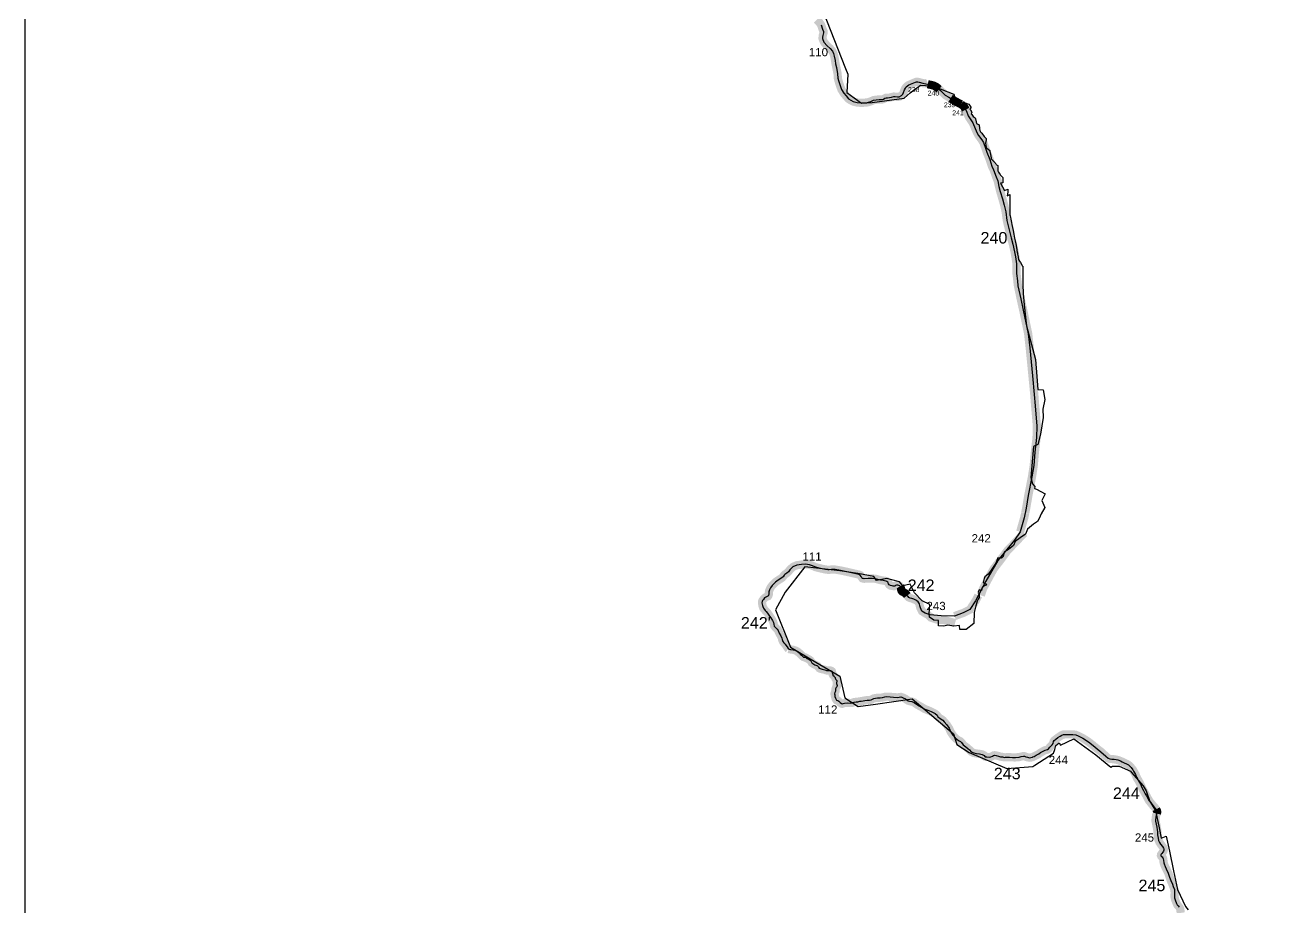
# Model space of a CAD drawing. Header units: metres. Extents: x 290946 to 378809, y 1824167 to 1998918.
# Drawn here: x 307379 to 314980, y 1900637 to 1906003 of the extents above; entities that cross this region are included whole.
import ezdxf

# ---------------------------------------------------------------- set-up
doc = ezdxf.new("R2010")
doc.units = ezdxf.units.M
for name, color, linetype in [('ARTIFICIALLY PROTECTED', 10, 'Continuous'), ('COASTLINE', 5, 'Continuous'), ('DISTRICT BOUNDRY', 86, 'Continuous'), ('NATURALLY PROTECTED', 3, 'Continuous'), ('UNPROTECTED', 130, 'Continuous'), ('UNPROTECTED DUE TO CREEK', 150, 'Continuous')]:
    doc.layers.add(name, color=color, linetype=linetype)
doc.styles.get("Standard").update_dxf_attribs({"font": 'arial.ttf'})
picture_1 = doc.add_image_def('image4.ecw', size_in_pixel=(478612, 2026941.0))

msp = doc.modelspace()

# ---------------------------------------------------------------- linework, layer by layer
at = {"layer": 'ARTIFICIALLY PROTECTED', "const_width": 50, "flags": 128}
for points in [[(312937.9, 1905612), (312946.4, 1905604.9), (312975.7, 1905576.6), (312996.1, 1905563.5), (313007.6, 1905556.3)], [(313090.6, 1905502.9), (313095.4, 1905496.1), (313099.7, 1905487.4)], [(313455.6, 1902912), (313352.7, 1902804.2), (313306.3, 1902741), (313271.4, 1902696.4), (313246, 1902650.8), (313204.9, 1902572.9), (313191.5, 1902533.1)], [(313034.9, 1902364), (312968, 1902382.8), (312925.4, 1902385.5), (312888, 1902397.6), (312869.6, 1902415), (312852.6, 1902424.5), (312833.9, 1902436.4), (312824, 1902456.1), (312820.3, 1902469.3), (312818, 1902480.9), (312816.5, 1902483.5)], [(313507.6, 1901549.8), (313508.8, 1901550.3), (313515.7, 1901553.4), (313528.9, 1901559.8), (313544.8, 1901568.5), (313554.7, 1901576.1), (313582.6, 1901591), (313597.5, 1901594.6), (313603.9, 1901599.4), (313611.8, 1901609.7), (313621.4, 1901619.7), (313625.9, 1901624), (313630.8, 1901632.6), (313634.3, 1901643.9), (313638.3, 1901649.9), (313647.3, 1901657.1), (313660.6, 1901667.3), (313674.7, 1901676.8), (313683.7, 1901682.5), (313693.6, 1901686.4), (313706.7, 1901687.4), (313722.2, 1901687.3), (313740.4, 1901687.2), (313751.3, 1901687.4), (313769.5, 1901684.6), (313783, 1901678.2), (313812.6, 1901663.8), (313845.9, 1901642.4), (313874.7, 1901619.8), (313899.7, 1901599.1), (313922.1, 1901581.7), (313952.2, 1901554.2), (313966.2, 1901541.9), (313975.3, 1901537.6), (313987.7, 1901537.3), (314003.2, 1901535.7), (314014.5, 1901533.5), (314024.4, 1901531.4), (314040.4, 1901525.6), (314051, 1901520.8), (314063.3, 1901514.6), (314077.2, 1901508.7), (314080.2, 1901506.9)], [(314262.1, 1901205.5), (314261.8, 1901204.3), (314257.8, 1901196.3), (314255.9, 1901183.5), (314254, 1901166.5), (314254.4, 1901159.2), (314261.4, 1901123.4), (314264.7, 1901106.5), (314265.5, 1901093.7), (314266.9, 1901077.1), (314269.7, 1901055.7), (314272.6, 1901042.6), (314278.5, 1901029.7), (314285.2, 1901019.4), (314293, 1901009.3)]]:
    msp.add_lwpolyline(points, dxfattribs=at)
at = {"layer": 'COASTLINE', "flags": 128}
msp.add_lwpolyline([(312220.4, 1906003.3), (312229.1, 1905976.8), (312235.9, 1905962.5), (312235.4, 1905954.5), (312230.6, 1905939.4), (312229.6, 1905928.8), (312228.9, 1905921.1), (312237.6, 1905898.5), (312256.5, 1905876.3), (312275.4, 1905859.2), (312289.1, 1905843.3), (312295.6, 1905829.8), (312300.8, 1905813), (312305.3, 1905786.1), (312308.3, 1905766.4), (312313.1, 1905743.1), (312320.8, 1905705.9), (312322.3, 1905678.9), (312325.8, 1905664.5), (312333.3, 1905641), (312343.8, 1905610.5), (312358, 1905587.3), (312372, 1905570.7), (312386.9, 1905553.5), (312400.3, 1905544.5), (312415.5, 1905536.8), (312440.3, 1905530.6), (312469, 1905528.9), (312502, 1905531.7), (312522.4, 1905538), (312539.4, 1905545.5), (312556, 1905548.3), (312573, 1905549.8), (312591.4, 1905549.5), (312599.5, 1905551.7), (312608.6, 1905557), (312615.2, 1905559.8), (312624.4, 1905559.6), (312635.5, 1905560.8), (312649.3, 1905564.2), (312661.8, 1905567.1), (312671.3, 1905566.9), (312685, 1905565.6), (312695.4, 1905566.4), (312709, 1905572.8), (312716.9, 1905581), (312721.8, 1905591.7), (312727.4, 1905607.5), (312732.6, 1905617.5), (312738.5, 1905626.2), (312746.3, 1905632.7), (312753.8, 1905637.7), (312764.8, 1905642.1), (312774.6, 1905646.7), (312784.6, 1905650.9), (312794.6, 1905655.1), (312800.8, 1905657.2), (312808.8, 1905656.7), (312817.6, 1905654.9), (312839.7, 1905648.6), (312874.5, 1905641.3), (312903, 1905634.8), (312920.6, 1905626.5), (312946.4, 1905604.9), (312975.7, 1905576.6), (312996.1, 1905563.5), (313026.1, 1905544.7), (313058.1, 1905526.9), (313072.4, 1905520.2), (313085.8, 1905509.7), (313095.4, 1905496.1), (313104.6, 1905477.5), (313115, 1905450.9), (313122.3, 1905437.3), (313143, 1905407), (313167.4, 1905349.5), (313177.7, 1905331), (313196.9, 1905304.4), (313207.4, 1905287), (313219.4, 1905254.3), (313228, 1905228.7), (313245.8, 1905184), (313258.6, 1905144), (313269.7, 1905122.1), (313284.6, 1905078.8), (313294.7, 1905053.6), (313302, 1905020.3), (313310.2, 1904989.1), (313323, 1904944.8), (313333.9, 1904907), (313342.9, 1904865.3), (313349.8, 1904813.7), (313355.7, 1904788.8), (313375.6, 1904708.1), (313386.7, 1904668.9), (313396.7, 1904623.6), (313402.4, 1904591.4), (313408.5, 1904550.2), (313408.8, 1904490.1), (313413.8, 1904446.5), (313417.5, 1904415.3), (313434, 1904337), (313449.4, 1904268), (313479.6, 1904124.5), (313489.2, 1904037.7), (313505.8, 1903868), (313516.6, 1903755.8), (313522, 1903686.5), (313532.7, 1903561.9), (313530.6, 1903492.7), (313520.4, 1903403.2), (313513.4, 1903323.6), (313502.7, 1903253.4), (313480.5, 1903140.1), (313467.6, 1903062.9), (313455.3, 1903004), (313431.1, 1902920.1), (313396.1, 1902867.9), (313350.5, 1902811.5), (313295.9, 1902745.2), (313221.6, 1902618.5), (313160.1, 1902499.8), (313125.6, 1902446), (313084.1, 1902425.7), (313031.4, 1902406.7), (312951, 1902407.5), (312884.2, 1902415), (312852.6, 1902424.5), (312833.9, 1902436.4), (312824, 1902456.1), (312820.3, 1902469.3), (312818, 1902480.9), (312810.8, 1902493.2), (312802.6, 1902500), (312796.5, 1902503.5), (312783.4, 1902509.6), (312772.8, 1902513.7), (312772.8, 1902513.7), (312761.6, 1902516.8), (312754, 1902520.2), (312749.1, 1902525.1), (312738.8, 1902538.9), (312730.4, 1902546.9), (312723.9, 1902550.8), (312716, 1902554.6), (312711.8, 1902557.3), (312709, 1902561.3), (312707, 1902567.6), (312706.3, 1902574.2), (312704.2, 1902583.6), (312701.5, 1902588.4), (312698.4, 1902591), (312693.3, 1902593.5), (312687.2, 1902594.6), (312678.5, 1902594.2), (312673.8, 1902592), (312667.9, 1902589.4), (312659.3, 1902589.1), (312652.4, 1902590.2), (312642, 1902592.4), (312634.8, 1902597.3), (312631.2, 1902602.5), (312628, 1902608.9), (312625.5, 1902614), (312620.8, 1902617.8), (312616.1, 1902620.2), (312605.2, 1902621.7), (312597.1, 1902622.9), (312581.6, 1902625.6), (312565, 1902630.1), (312551.4, 1902633.8), (312533.9, 1902635.4), (312505.9, 1902634.8), (312482.4, 1902633.9), (312476.7, 1902635), (312471.8, 1902636.2), (312468.6, 1902639.9), (312464.1, 1902648.3), (312458.9, 1902655.6), (312450.2, 1902659.5), (312412.6, 1902667.9), (312375.9, 1902676.4), (312337.4, 1902684.6), (312305.1, 1902689.8), (312284.4, 1902690.5), (312268.8, 1902688.1), (312260.5, 1902688.6), (312246.6, 1902690.5), (312215.9, 1902697.1), (312188.2, 1902704.1), (312161.8, 1902715.2), (312149.4, 1902718.9), (312124.6, 1902721.7), (312100.3, 1902720.2), (312071.9, 1902715.9), (312049.3, 1902706.2), (312037, 1902694.2), (312030, 1902687.9), (312021.6, 1902676.9), (312011.2, 1902667.4), (311999, 1902659.9), (311995.1, 1902655.8), (311989.3, 1902646.5), (311984.3, 1902640.9), (311975.3, 1902634.7), (311959.1, 1902624.8), (311943.4, 1902613.8), (311922.5, 1902592.8), (311912, 1902577.9), (311907, 1902566.5), (311904.3, 1902560), (311903.2, 1902553.5), (311903.3, 1902542.1), (311900.8, 1902532.8), (311897.4, 1902527.4), (311891.6, 1902525.4), (311883.7, 1902521.6), (311876.7, 1902516.9), (311869.2, 1902508.7), (311864.3, 1902501.8), (311861.3, 1902494.6), (311861, 1902487.7), (311863.7, 1902472), (311867.7, 1902458.7), (311869.9, 1902454.2), (311880.2, 1902441.4), (311886.1, 1902435.5), (311895, 1902425.4), (311907.6, 1902407.2), (311915.2, 1902396.1), (311924.9, 1902379.6), (311930.4, 1902367.8), (311932.3, 1902358.1), (311935.6, 1902346), (311942, 1902338.7), (311953.8, 1902327.8), (311959, 1902319.9), (311966, 1902303.3), (311975.7, 1902286.4), (311982.2, 1902272.6), (311983.8, 1902263.4), (311988.1, 1902252.2), (311993.8, 1902245), (312001.3, 1902236.1), (312006.1, 1902229.9), (312013.4, 1902218.8), (312019.6, 1902209.3), (312023.7, 1902206.4), (312029.2, 1902204.7), (312035.3, 1902203.8), (312049.7, 1902201.9), (312059.9, 1902199.2), (312067.8, 1902195.9), (312074.6, 1902192.5), (312086.4, 1902183.3), (312096, 1902173.7), (312100.4, 1902168.9), (312107.6, 1902162.1), (312114, 1902157.5), (312118.8, 1902156.3), (312124.1, 1902156), (312127.9, 1902154.1), (312132.9, 1902149.8), (312140.9, 1902145.8), (312147.3, 1902142.8), (312153.6, 1902138.5), (312157.6, 1902133.8), (312163.5, 1902123.4), (312165.3, 1902121.4), (312170.2, 1902118.5), (312175.4, 1902114.9), (312182.2, 1902111.2), (312188.5, 1902108.8), (312193.9, 1902106.6), (312197.9, 1902104), (312201.8, 1902099.5), (312204.2, 1902095.4), (312209.5, 1902090), (312215.4, 1902087), (312220.5, 1902085.2), (312227.1, 1902083.4), (312234.6, 1902082), (312243.4, 1902080.1), (312248.4, 1902077.8), (312253.5, 1902076.3), (312261.8, 1902075.4), (312271.2, 1902075.2), (312278, 1902075.5), (312282.2, 1902074.1), (312285.5, 1902071.2), (312287.7, 1902062.7), (312290.9, 1902051.3), (312292.7, 1902047.8), (312298.9, 1902042), (312302.3, 1902038.2), (312305.2, 1902033.4), (312306.7, 1902029.9), (312308.1, 1902025.6), (312310.9, 1902021), (312315, 1902016.2), (312316.2, 1902014.9), (312316.7, 1902013.4), (312316.6, 1902012.1), (312316.6, 1902007.7), (312315, 1902002.9), (312314.8, 1901997.2), (312316, 1901991.4), (312317.3, 1901985.3), (312317.1, 1901981), (312315.2, 1901976.8), (312311.3, 1901971.9), (312308.5, 1901964.4), (312308.1, 1901956.6), (312307.6, 1901949.3), (312304.5, 1901942.2), (312301.7, 1901934.3), (312302.9, 1901926.9), (312304.7, 1901918.5), (312307.9, 1901906.8), (312311.2, 1901898.9), (312314.3, 1901895), (312321.7, 1901892.3), (312327.4, 1901889.1), (312335.9, 1901880.2), (312344.4, 1901874.2), (312348.7, 1901873.2), (312354.3, 1901875), (312363, 1901877.9), (312381.5, 1901879.4), (312400.4, 1901878), (312408.4, 1901878.8), (312421.3, 1901883.6), (312432.8, 1901885.2), (312443.2, 1901885.6), (312456, 1901888.3), (312465, 1901889.4), (312475.7, 1901891.2), (312486.9, 1901893.9), (312501, 1901895.7), (312515.5, 1901896.3), (312525.8, 1901898.3), (312533.7, 1901902.4), (312541.7, 1901906.4), (312550.9, 1901908.2), (312563.1, 1901909.8), (312578.6, 1901910.1), (312593.8, 1901911.5), (312608.4, 1901915.6), (312619.2, 1901916.7), (312639.8, 1901915.8), (312660.8, 1901914.1), (312683, 1901912.5), (312696.1, 1901913.4), (312705.2, 1901915.2), (312712.3, 1901913.3), (312720.2, 1901910.3), (312733.7, 1901903.3), (312742.3, 1901897.1), (312750.6, 1901891.9), (312758.1, 1901889.3), (312771.9, 1901886.7), (312785.4, 1901882), (312794.1, 1901875), (312806.5, 1901867.3), (312830.9, 1901853.5), (312851.2, 1901841.4), (312869.7, 1901834.5), (312889.6, 1901825.6), (312913.4, 1901813.5), (312925.3, 1901803.2), (312930.4, 1901794.5), (312941.7, 1901785.8), (312951.2, 1901779.8), (312960.7, 1901773.2), (312969.4, 1901763.1), (312984.4, 1901745.8), (312998.5, 1901724), (313009, 1901700.8), (313021.4, 1901682.2), (313035.3, 1901666), (313045, 1901657.6), (313056.6, 1901650.8), (313068.4, 1901644.2), (313075.1, 1901637.3), (313084, 1901623.4), (313100.4, 1901612.4), (313112.8, 1901601.5), (313122.9, 1901592.6), (313133.4, 1901581.8), (313148.6, 1901574.4), (313162.5, 1901571.4), (313184.2, 1901568.6), (313199.9, 1901565.8), (313211.1, 1901559.7), (313215.3, 1901552.9), (313217.8, 1901551.5), (313228, 1901550.1), (313242.7, 1901549.5), (313252.2, 1901550.6), (313262.3, 1901555.4), (313269, 1901559.2), (313275.8, 1901560.5), (313285.7, 1901558.7), (313298.9, 1901555.6), (313311.1, 1901551.6), (313323.3, 1901550.2), (313335.2, 1901547.4), (313342.1, 1901547.6), (313354, 1901548.9), (313366.2, 1901548.6), (313383.5, 1901547.3), (313402, 1901547.1), (313424.2, 1901549), (313436.7, 1901552.1), (313450.2, 1901555.2), (313456.7, 1901554.5), (313465.5, 1901550.8), (313475.3, 1901547.6), (313488.4, 1901545.4), (313495, 1901546.1), (313505, 1901548.6), (313508.8, 1901550.3), (313515.7, 1901553.4), (313528.9, 1901559.8), (313544.8, 1901568.5), (313554.7, 1901576.1), (313582.6, 1901591), (313597.5, 1901594.6), (313603.9, 1901599.4), (313611.8, 1901609.7), (313621.4, 1901619.7), (313625.9, 1901624), (313630.8, 1901632.6), (313634.3, 1901643.9), (313638.3, 1901649.9), (313647.3, 1901657.1), (313660.6, 1901667.3), (313674.7, 1901676.8), (313683.7, 1901682.5), (313693.6, 1901686.4), (313706.7, 1901687.4), (313722.2, 1901687.3), (313740.4, 1901687.2), (313751.3, 1901687.4), (313769.5, 1901684.6), (313783, 1901678.2), (313812.6, 1901663.8), (313845.9, 1901642.4), (313874.7, 1901619.8), (313899.7, 1901599.1), (313922.1, 1901581.7), (313952.2, 1901554.2), (313966.2, 1901541.9), (313975.3, 1901537.6), (313987.7, 1901537.3), (314003.2, 1901535.7), (314014.5, 1901533.5), (314024.4, 1901531.4), (314040.4, 1901525.6), (314051, 1901520.8), (314063.3, 1901514.6), (314077.2, 1901508.7), (314088.7, 1901501.9), (314095.6, 1901496), (314105.2, 1901485.7), (314116.7, 1901471.3), (314121, 1901463.3), (314127.1, 1901453.5), (314132.2, 1901444.1), (314138.6, 1901427.3), (314143.5, 1901417.3), (314149.1, 1901409.2), (314157.2, 1901394.4), (314161.9, 1901383.8), (314166.7, 1901373.5), (314173.1, 1901359.4), (314180.6, 1901345.3), (314191.7, 1901326.3), (314199.4, 1901313.2), (314213.4, 1901285.8), (314222.6, 1901274.1), (314237.3, 1901255.4), (314248.6, 1901243.3), (314258.1, 1901232.1), (314262.7, 1901223.3), (314264.3, 1901214), (314261.8, 1901204.3), (314257.8, 1901196.3), (314255.9, 1901183.5), (314254, 1901166.5), (314254.4, 1901159.2), (314261.4, 1901123.4), (314264.7, 1901106.5), (314265.5, 1901093.7), (314266.9, 1901077.1), (314269.7, 1901055.7), (314272.6, 1901042.6), (314278.5, 1901029.7), (314285.2, 1901019.4), (314296.1, 1901005.4), (314303.1, 1900995.6), (314303.9, 1900990.9), (314304, 1900983.6), (314301.7, 1900976.3), (314298.1, 1900970.8), (314292, 1900962.2), (314289.1, 1900958.4), (314287.2, 1900955), (314286.7, 1900951.1), (314288.5, 1900946.5), (314293.6, 1900941.9), (314297.8, 1900936.5), (314300.4, 1900931.1), (314301.6, 1900922.8), (314303.5, 1900905.4), (314305.7, 1900898.8), (314312.2, 1900882.6), (314319.2, 1900869.4), (314331.8, 1900842.4), (314339.4, 1900819.3), (314346.8, 1900798), (314356.5, 1900776), (314362, 1900762.3), (314368.4, 1900742.7), (314370.1, 1900729.8), (314370.1, 1900717.8), (314369.2, 1900704.8), (314370.2, 1900693.7), (314373.6, 1900680.7), (314382.2, 1900659.1), (314386.5, 1900649.8), (314390.7, 1900644.8), (314397.8, 1900636.7)], dxfattribs=at)
at = {"layer": 'DISTRICT BOUNDRY'}
msp.add_polyline3d([(312234.2, 1906078.2, 0), (312276, 1905974.6, 0), (312368.2, 1905737.1, 0), (312382.2, 1905703.1, 0), (312376.8, 1905591.3, 0), (312465.4, 1905527.8, 0), (312531.6, 1905531.9, 0), (312724.9, 1905557, 0), (312761.1, 1905590.6, 0), (312825.2, 1905636.9, 0), (312884.7, 1905632, 0), (312944.9, 1905614.7, 0), (313028.3, 1905582.1, 0), (313033.1, 1905559.3, 0), (313088.8, 1905525.1, 0), (313105.1, 1905527, 0), (313106.7, 1905524.5, 0), (313113.2, 1905522.4, 0), (313118.9, 1905520, 0), (313122.9, 1905515.4, 0), (313130.8, 1905502.9, 0), (313131.9, 1905497.7, 0), (313125.4, 1905491.2, 0), (313128.2, 1905486.7, 0), (313136, 1905472.3, 0), (313136.5, 1905470.2, 0), (313133.7, 1905462.1, 0), (313136, 1905458.2, 0), (313144.2, 1905445, 0), (313156.6, 1905438, 0), (313158.7, 1905431.1, 0), (313162.9, 1905414.4, 0), (313165.6, 1905402.8, 0), (313168.8, 1905401.8, 0), (313182.4, 1905395.9, 0), (313184, 1905373.6, 0), (313185.8, 1905359.8, 0), (313190.5, 1905353.5, 0), (313197.4, 1905344.9, 0), (313212.9, 1905325, 0), (313223.8, 1905311.9, 0), (313223.5, 1905304.9, 0), (313220.2, 1905284.1, 0), (313225, 1905260.4, 0), (313225.4, 1905255.4, 0), (313246.1, 1905238.8, 0), (313246.9, 1905232.7, 0), (313250.5, 1905214.3, 0), (313252.6, 1905204.8, 0), (313254.1, 1905195, 0), (313255.5, 1905187.5, 0), (313260.6, 1905182.7, 0), (313270.2, 1905171.8, 0), (313274.2, 1905167.9, 0), (313277.9, 1905163.8, 0), (313281.6, 1905159.9, 0), (313286.2, 1905154.7, 0), (313290, 1905150.8, 0), (313294.1, 1905147, 0), (313294.4, 1905130.8, 0), (313294.9, 1905117.5, 0), (313295.8, 1905114.9, 0), (313300.1, 1905107.9, 0), (313304.1, 1905101.5, 0), (313308.6, 1905094.1, 0), (313311.8, 1905088.3, 0), (313315.1, 1905084.9, 0), (313315.9, 1905084.1, 0), (313321.4, 1905078.1, 0), (313325, 1905074, 0), (313325.1, 1905071.8, 0), (313325, 1905063.6, 0), (313325.4, 1905052.4, 0), (313325.5, 1905047.5, 0), (313325, 1905042.9, 0), (313311.6, 1905041.3, 0), (313336.1, 1904996, 0), (313356.7, 1905003.9, 0), (313356.7, 1905000.5, 0), (313355.4, 1904986.3, 0), (313351.8, 1904963.6, 0), (313368, 1904972, 0), (313368.6, 1904955.9, 0), (313368.9, 1904898.3, 0), (313367.9, 1904847.5, 0), (313370.9, 1904841.6, 0), (313371.7, 1904833, 0), (313375.1, 1904820.7, 0), (313378.3, 1904802.1, 0), (313380.5, 1904789.4, 0), (313388, 1904752, 0), (313392, 1904729.8, 0), (313394.3, 1904718.4, 0), (313396.6, 1904705.1, 0), (313400, 1904688.9, 0), (313401.9, 1904679.7, 0), (313403.6, 1904671, 0), (313409.8, 1904637.1, 0), (313410.9, 1904629.8, 0), (313413, 1904621.2, 0), (313414.4, 1904613.9, 0), (313415.6, 1904607.8, 0), (313416.7, 1904600.9, 0), (313418.1, 1904593.2, 0), (313419, 1904586.5, 0), (313420.8, 1904578.7, 0), (313423.3, 1904572.5, 0), (313427.5, 1904565.9, 0), (313431.9, 1904557.5, 0), (313445.5, 1904534.5, 0), (313446.7, 1904535, 0), (313447.3, 1904455.5, 0), (313446.9, 1904437, 0), (313448, 1904423.3, 0), (313449.6, 1904368.8, 0), (313455.7, 1904300.3, 0), (313464.7, 1904206.9, 0), (313468.8, 1904173.3, 0), (313524.4, 1903967.9, 0), (313531.5, 1903865.3, 0), (313539.2, 1903786.1, 0), (313570.4, 1903782.2, 0), (313579.9, 1903724.5, 0), (313568.2, 1903664.8, 0), (313569.9, 1903614.2, 0), (313555.3, 1903514.4, 0), (313539.2, 1903451.4, 0), (313512.2, 1903438.3, 0), (313496, 1903249, 0), (313505.1, 1903212.3, 0), (313519.4, 1903195.3, 0), (313518.3, 1903183.8, 0), (313530.5, 1903179.1, 0), (313582.5, 1903150.1, 0), (313563.2, 1903110.6, 0), (313580.2, 1903066.4, 0), (313557.9, 1903028.1, 0), (313545.9, 1903000.7, 0), (313535.7, 1902982.2, 0), (313512, 1902965.5, 0), (313475.3, 1902935, 0), (313463.2, 1902905.1, 0), (313430.5, 1902882.7, 0), (313400.7, 1902861.1, 0), (313389.6, 1902835.4, 0), (313360.9, 1902811.1, 0), (313334.1, 1902796.4, 0), (313327.8, 1902770.2, 0), (313317.5, 1902758.7, 0), (313295.1, 1902760.5, 0), (313282.2, 1902729.7, 0), (313250.9, 1902680.1, 0), (313236.6, 1902661.8, 0), (313216, 1902645.9, 0), (313211.4, 1902635.1, 0), (313206.5, 1902611.4, 0), (313226.8, 1902601.7, 0), (313223.1, 1902594, 0), (313200.4, 1902581.9, 0), (313195.2, 1902562, 0), (313181, 1902567.3, 0), (313175.6, 1902552.7, 0), (313181.7, 1902540.3, 0), (313182.5, 1902520.8, 0), (313175.9, 1902510.1, 0), (313168.7, 1902498.5, 0), (313161.4, 1902468.5, 0), (313151.9, 1902429.2, 0), (313148.4, 1902362.5, 0), (313102.4, 1902324.6, 0), (313063.5, 1902324.4, 0), (313062.4, 1902350.5, 0), (313027.6, 1902345.2, 0), (312990.8, 1902351.9, 0), (312967.2, 1902344.7, 0), (312935.1, 1902348.3, 0), (312933.8, 1902379.7, 0), (312905.1, 1902382, 0), (312879.5, 1902401.2, 0), (312877.4, 1902419.7, 0), (312882, 1902476.3, 0), (312835.2, 1902499, 0), (312787.6, 1902549.1, 0), (312761.9, 1902601, 0), (312718.3, 1902591.7, 0), (312697.2, 1902615.2, 0), (312650.8, 1902627, 0), (312620.5, 1902634.6, 0), (312556.8, 1902623.3, 0), (312540.5, 1902648, 0), (312443.5, 1902665.8, 0), (312333.3, 1902682.7, 0), (312122.3, 1902705.5, 0), (312002.4, 1902551.5, 0), (311943.7, 1902443.9, 0), (312033.7, 1902217.4, 0), (312187.7, 1902127.5, 0), (312333.4, 1902041.8, 0), (312365, 1901909, 0), (312446.6, 1901857.7, 0), (312551.3, 1901871.7, 0), (312773.2, 1901903.3, 0), (313025.8, 1901689.9, 0), (313045.9, 1901625.7, 0), (313121.4, 1901577.3, 0), (313350.3, 1901479.9, 0), (313507.6, 1901491, 0), (313520.2, 1901500, 0), (313632.8, 1901572.1, 0), (313642.3, 1901594.2, 0), (313648.6, 1901619.6, 0), (313667.6, 1901635.4, 0), (313676, 1901621.4, 0), (313756.3, 1901659.2, 0), (313891.1, 1901563.4, 0), (313981.9, 1901487.5, 0), (313991.7, 1901493.4, 0), (314032.9, 1901493.9, 0), (314100.9, 1901463.2, 0), (314107.7, 1901454.6, 0), (314178.7, 1901373.4, 0), (314196.6, 1901343.9, 0), (314218.8, 1901278.4, 0), (314250.3, 1901229.7, 0), (314253.9, 1901223.6, 0), (314276.7, 1901117.8, 0), (314287.3, 1901056.8, 0), (314318.1, 1901067.4, 0), (314339.2, 1900976.9, 0), (314362.6, 1900856.8, 0), (314388.1, 1900744.4, 0), (314403.3, 1900708.9, 0), (314436, 1900640.9, 0), (314451.8, 1900620.2, 0)], dxfattribs=at)
at = {"layer": 'NATURALLY PROTECTED', "const_width": 50, "flags": 128}
for points in [[(312730, 1905612.5), (312732.6, 1905617.5), (312738.5, 1905626.2), (312746.3, 1905632.7), (312753.8, 1905637.7), (312764.8, 1905642.1), (312774.6, 1905646.7), (312784.6, 1905650.9), (312794.6, 1905655.1), (312800.8, 1905657.2), (312808.8, 1905656.7), (312817.6, 1905654.9), (312839.7, 1905648.6), (312856.9, 1905647.4), (312868, 1905651.8)], [(313007.6, 1905556.3), (313026.1, 1905544.7), (313058.1, 1905526.9), (313072.4, 1905520.2)], [(313099.7, 1905487.4), (313104.6, 1905477.5), (313115, 1905450.9), (313122.3, 1905437.3), (313143, 1905407), (313167.4, 1905349.5), (313177.7, 1905331), (313196.9, 1905304.4), (313207.4, 1905287), (313219.4, 1905254.3), (313228, 1905228.7), (313245.8, 1905184), (313258.6, 1905144), (313269.7, 1905122.1), (313284.6, 1905078.8), (313294.7, 1905053.6), (313302, 1905020.3), (313310.2, 1904989.1), (313323, 1904944.8), (313333.9, 1904907), (313342.9, 1904865.3), (313349.8, 1904813.7), (313355.7, 1904788.8), (313375.6, 1904708.1), (313386.7, 1904668.9), (313396.7, 1904623.6), (313402.4, 1904591.4), (313408.5, 1904550.2), (313408.8, 1904490.1), (313413.8, 1904446.5), (313417.5, 1904415.3), (313434, 1904337), (313449.4, 1904268), (313479.6, 1904124.5), (313489.2, 1904037.7), (313505.8, 1903868), (313516.6, 1903755.8), (313522, 1903686.5), (313532.7, 1903561.9), (313530.6, 1903492.7), (313520.4, 1903403.2), (313513.4, 1903323.6), (313502.7, 1903253.4), (313480.5, 1903140.1), (313467.6, 1903062.9), (313461.8, 1903034.9)], [(312744, 1902532), (312738.8, 1902538.9), (312730.4, 1902546.9), (312723.9, 1902550.8), (312716, 1902554.6), (312711.8, 1902557.3), (312709, 1902561.3), (312707, 1902567.6), (312706.3, 1902574.2), (312704.2, 1902583.6), (312701.5, 1902588.2)], [(311898.4, 1902529), (311897.4, 1902527.4), (311891.6, 1902525.4), (311883.7, 1902521.6), (311876.7, 1902516.9), (311869.2, 1902508.7), (311864.3, 1902501.8), (311861.3, 1902494.6), (311861, 1902487.7), (311863.7, 1902472), (311867.7, 1902458.7), (311869.9, 1902454.2), (311880.2, 1902441.4), (311886.1, 1902435.5), (311895, 1902425.4), (311907.6, 1902407.2), (311915.2, 1902396.1), (311924.9, 1902379.6), (311930.4, 1902367.8), (311932.3, 1902358.1), (311935.6, 1902346), (311942, 1902338.7), (311953.8, 1902327.8), (311959, 1902319.9), (311966, 1902303.3), (311975.7, 1902286.4), (311982.2, 1902272.6), (311983.8, 1902263.4), (311988.1, 1902252.2), (311993.8, 1902245), (312001.3, 1902236.1), (312006.1, 1902229.9), (312013.4, 1902218.8), (312019.6, 1902209.3), (312021.5, 1902207.9)], [(312816.5, 1902483.5), (312810.8, 1902493.2), (312802.6, 1902500), (312796.5, 1902503.5), (312783.4, 1902509.6), (312772.8, 1902513.7), (312772.8, 1902513.7), (312761.6, 1902516.8), (312754, 1902520.2), (312749.1, 1902525.1), (312744, 1902532)], [(313125.7, 1901589.7), (313133.4, 1901581.8), (313148.6, 1901574.4), (313162.5, 1901571.4), (313184.2, 1901568.6), (313199.9, 1901565.8), (313211.1, 1901559.7), (313215.3, 1901552.9), (313217.8, 1901551.5), (313228, 1901550.1), (313242.7, 1901549.5), (313252.2, 1901550.6), (313262.3, 1901555.4), (313269, 1901559.2), (313275.8, 1901560.5), (313285.7, 1901558.7), (313298.9, 1901555.6), (313311.1, 1901551.6), (313323.3, 1901550.2), (313335.2, 1901547.4), (313342.1, 1901547.6), (313354, 1901548.9), (313366.2, 1901548.6), (313383.5, 1901547.3), (313402, 1901547.1), (313424.2, 1901549), (313436.7, 1901552.1), (313450.2, 1901555.2), (313456.7, 1901554.5), (313465.5, 1901550.8), (313475.3, 1901547.6), (313488.4, 1901545.4), (313495, 1901546.1), (313505, 1901548.6), (313507.6, 1901549.8)], [(314080.2, 1901506.9), (314088.7, 1901501.9), (314095.6, 1901496), (314105.2, 1901485.7), (314116.7, 1901471.3), (314121, 1901463.3), (314127.1, 1901453.5), (314132.2, 1901444.1), (314138.6, 1901427.3), (314143.5, 1901417.3), (314149.1, 1901409.2), (314157.2, 1901394.4), (314161.9, 1901383.8), (314166.7, 1901373.5), (314173.1, 1901359.4), (314180.6, 1901345.3), (314191.7, 1901326.3), (314199.4, 1901313.2), (314213.4, 1901285.8), (314222.6, 1901274.1), (314237.3, 1901255.4), (314248.6, 1901243.3), (314258.1, 1901232.1)], [(314293, 1901009.3), (314296.1, 1901005.4), (314303.1, 1900995.6), (314303.9, 1900990.9), (314304, 1900983.6), (314301.7, 1900976.3), (314298.1, 1900970.8), (314292, 1900962.2), (314289.1, 1900958.4), (314287.2, 1900955), (314286.7, 1900951.1), (314288.5, 1900946.5), (314293.6, 1900941.9), (314297.8, 1900936.5), (314300.4, 1900931.1), (314301.6, 1900922.8), (314303.5, 1900905.4), (314305.7, 1900898.8), (314312.2, 1900882.6), (314319.2, 1900869.4), (314331.8, 1900842.4), (314339.4, 1900819.3), (314346.8, 1900798), (314356.5, 1900776), (314362, 1900762.3), (314368.4, 1900742.7), (314370.1, 1900729.8), (314370.1, 1900717.8), (314369.2, 1900704.8), (314370.2, 1900693.7), (314373.6, 1900680.7), (314382.2, 1900659.1), (314386.5, 1900649.8), (314390.7, 1900644.8), (314397.8, 1900636.7), (314403.5, 1900627.6), (314405.1, 1900617.7), (314407.4, 1900601.1)]]:
    msp.add_lwpolyline(points, dxfattribs=at)
at = {"layer": 'UNPROTECTED', "const_width": 50, "flags": 128}
for points in [[(312194.2, 1906034.3), (312213.5, 1906014.1), (312220.4, 1906003.3), (312229.1, 1905976.8), (312235.9, 1905962.5), (312235.4, 1905954.5), (312230.6, 1905939.4), (312229.6, 1905928.8), (312228.9, 1905921.1), (312237.6, 1905898.5), (312256.5, 1905876.3), (312275.4, 1905859.2), (312289.1, 1905843.3), (312295.6, 1905829.8), (312300.8, 1905813), (312305.3, 1905786.1), (312308.3, 1905766.4), (312313.1, 1905743.1), (312320.8, 1905705.9), (312322.3, 1905678.9), (312325.8, 1905664.5), (312333.3, 1905641), (312343.8, 1905610.5), (312358, 1905587.3), (312372, 1905570.7), (312386.9, 1905553.5), (312400.3, 1905544.5), (312415.5, 1905536.8), (312440.3, 1905530.6), (312469, 1905528.9), (312502, 1905531.7), (312522.4, 1905538), (312539.4, 1905545.5), (312556, 1905548.3), (312573, 1905549.8), (312591.4, 1905549.5), (312599.5, 1905551.7), (312608.6, 1905557), (312615.2, 1905559.8), (312624.4, 1905559.6), (312635.5, 1905560.8), (312649.3, 1905564.2), (312661.8, 1905567.1), (312671.3, 1905566.9), (312685, 1905565.6), (312695.4, 1905566.4), (312709, 1905572.8), (312716.9, 1905581), (312721.8, 1905591.7), (312727.4, 1905607.5), (312730, 1905612.5)], [(312701.5, 1902588.2), (312698.4, 1902591), (312693.3, 1902593.5), (312687.2, 1902594.6), (312678.5, 1902594.2), (312673.8, 1902592), (312667.9, 1902589.4), (312659.3, 1902589.1), (312652.4, 1902590.2), (312642, 1902592.4), (312634.8, 1902597.3), (312631.2, 1902602.5), (312628, 1902608.9), (312625.5, 1902614), (312620.8, 1902617.8), (312616.1, 1902620.2), (312605.2, 1902621.7), (312597.1, 1902622.9), (312581.6, 1902625.6), (312565, 1902630.1), (312551.4, 1902633.8), (312533.9, 1902635.4), (312505.9, 1902634.8), (312482.4, 1902633.9), (312476.7, 1902635), (312471.8, 1902636.2), (312468.6, 1902639.9), (312464.1, 1902648.3), (312458.9, 1902655.6), (312450.2, 1902659.5), (312412.6, 1902667.9), (312375.9, 1902676.4), (312337.4, 1902684.6), (312305.1, 1902689.8), (312284.4, 1902690.5), (312268.8, 1902688.1), (312260.5, 1902688.6), (312246.6, 1902690.5), (312215.9, 1902697.1), (312188.2, 1902704.1), (312161.8, 1902715.2), (312149.4, 1902718.9), (312124.6, 1902721.7), (312100.3, 1902720.2), (312071.9, 1902715.9), (312049.3, 1902706.2), (312037, 1902694.2), (312030, 1902687.9), (312021.6, 1902676.9), (312011.2, 1902667.4), (311999, 1902659.9), (311995.1, 1902655.8), (311989.3, 1902646.5), (311984.3, 1902640.9), (311975.3, 1902634.7), (311959.1, 1902624.8), (311943.4, 1902613.8), (311922.5, 1902592.8), (311912, 1902577.9), (311907, 1902566.5), (311904.3, 1902560), (311903.2, 1902553.5), (311903.3, 1902542.1), (311900.8, 1902532.8), (311898.4, 1902529)], [(312023.7, 1902206.4), (312029.2, 1902204.7), (312035.3, 1902203.8), (312049.7, 1902201.9), (312059.9, 1902199.2), (312067.8, 1902195.9), (312074.6, 1902192.5), (312086.4, 1902183.3), (312096, 1902173.7), (312100.4, 1902168.9), (312107.6, 1902162.1), (312114, 1902157.5), (312118.8, 1902156.3), (312124.1, 1902156), (312127.9, 1902154.1), (312132.9, 1902149.8), (312140.9, 1902145.8), (312147.3, 1902142.8), (312153.6, 1902138.5), (312157.6, 1902133.8), (312163.5, 1902123.4), (312165.3, 1902121.4), (312170.2, 1902118.5), (312175.4, 1902114.9), (312182.2, 1902111.2), (312188.5, 1902108.8), (312193.9, 1902106.6), (312197.9, 1902104), (312201.8, 1902099.5), (312204.2, 1902095.4), (312209.5, 1902090), (312215.4, 1902087), (312220.5, 1902085.2), (312227.1, 1902083.4), (312234.6, 1902082), (312243.4, 1902080.1), (312248.4, 1902077.8), (312253.5, 1902076.3), (312261.8, 1902075.4), (312271.2, 1902075.2), (312278, 1902075.5), (312282.2, 1902074.1), (312285.5, 1902071.2), (312287.7, 1902062.7), (312290.9, 1902051.3), (312292.7, 1902047.8), (312298.9, 1902042), (312302.3, 1902038.2), (312305.2, 1902033.4), (312306.7, 1902029.9), (312308.1, 1902025.6), (312310.9, 1902021), (312315, 1902016.2), (312316.2, 1902014.9), (312316.7, 1902013.4), (312316.6, 1902012.1), (312316.6, 1902007.7), (312315, 1902002.9), (312314.8, 1901997.2), (312316, 1901991.4), (312317.3, 1901985.3), (312317.1, 1901981), (312315.2, 1901976.8), (312311.3, 1901971.9), (312308.5, 1901964.4), (312308.1, 1901956.6), (312307.6, 1901949.3), (312304.5, 1901942.2), (312301.7, 1901934.3), (312302.9, 1901926.9), (312304.7, 1901918.5), (312307.9, 1901906.8), (312311.2, 1901898.9), (312314.3, 1901895), (312321.7, 1901892.3), (312327.4, 1901889.1), (312335.9, 1901880.2), (312344.4, 1901874.2), (312348.7, 1901873.2), (312354.3, 1901875), (312363, 1901877.9), (312381.5, 1901879.4), (312400.4, 1901878), (312408.4, 1901878.8), (312421.3, 1901883.6), (312432.8, 1901885.2), (312443.2, 1901885.6), (312456, 1901888.3), (312465, 1901889.4), (312475.7, 1901891.2), (312486.9, 1901893.9), (312501, 1901895.7), (312515.5, 1901896.3), (312525.8, 1901898.3), (312533.7, 1901902.4), (312541.7, 1901906.4), (312550.9, 1901908.2), (312563.1, 1901909.8), (312578.6, 1901910.1), (312593.8, 1901911.5), (312608.4, 1901915.6), (312619.2, 1901916.7), (312639.8, 1901915.8), (312660.8, 1901914.1), (312683, 1901912.5), (312696.1, 1901913.4), (312705.2, 1901915.2), (312712.3, 1901913.3), (312720.2, 1901910.3), (312733.7, 1901903.3), (312742.3, 1901897.1), (312750.6, 1901891.9), (312758.1, 1901889.3), (312771.9, 1901886.7), (312785.4, 1901882), (312794.1, 1901875), (312806.5, 1901867.3), (312830.9, 1901853.5), (312851.2, 1901841.4), (312869.7, 1901834.5), (312889.6, 1901825.6), (312913.4, 1901813.5), (312925.3, 1901803.2), (312930.4, 1901794.5), (312941.7, 1901785.8), (312951.2, 1901779.8), (312960.7, 1901773.2), (312969.4, 1901763.1), (312984.4, 1901745.8), (312998.5, 1901724), (313009, 1901700.8), (313021.4, 1901682.2), (313035.3, 1901666), (313045, 1901657.6), (313056.6, 1901650.8), (313068.4, 1901644.2), (313075.1, 1901637.3), (313084, 1901623.4), (313100.4, 1901612.4), (313112.8, 1901601.5), (313122.9, 1901592.6), (313125.7, 1901589.7)]]:
    msp.add_lwpolyline(points, dxfattribs=at)
at = {"layer": 'UNPROTECTED DUE TO CREEK', "const_width": 50, "flags": 128}
for points in [[(312868.8, 1905642.5), (312903, 1905634.8), (312920.6, 1905626.5), (312937.9, 1905612)], [(313072.4, 1905520.2), (313085.8, 1905509.7), (313090.6, 1905502.9)], [(313461.5, 1903033.5), (313455.3, 1903004), (313431.1, 1902920.1)], [(313031.4, 1902406.7), (313084.1, 1902425.7), (313125.6, 1902446), (313160.1, 1902499.8), (313176.7, 1902531.9)], [(314262.1, 1901205.5), (314264.3, 1901214), (314262.7, 1901223.3), (314258.1, 1901232.1)]]:
    msp.add_lwpolyline(points, dxfattribs=at)

# ---------------------------------------------------------------- texts
at = {"layer": 'ARTIFICIALLY PROTECTED', "attachment_point": 1}
for s, width, insert, char_height in [('240', 84.374, (312868.8, 1905603.5), 30), ('241', 84.374, (313018.2, 1905483.4), 30), ('242', 180.755, (313135.6, 1902905.1), 50), ('243', 185.456, (312861.3, 1902493.4), 50), ('244', 84.374, (313605, 1901556.7), 50), ('245', 200.132, (314128.6, 1901084.9), 50)]:
    msp.add_mtext_dynamic_manual_height_columns(s, width=width, gutter_width=1, heights=[74.2], dxfattribs=dict(at, insert=insert, char_height=char_height))
at = {"layer": 'NATURALLY PROTECTED', "attachment_point": 1}
for s, width, insert, char_height in [('238', 95.172, (312748.7, 1905624.6), 30), ('239', 95.172, (312967, 1905532.5), 30), ('240', 95.172, (313189.9, 1904743.3), 70), ('242', 95.172, (312747, 1902629.4), 70), ("242'", 95.172, (311732.5, 1902400.8), 70), ('243', 209.537, (313270.8, 1901484.2), 70), ('244', 173.28, (313994.9, 1901364.1), 70), ('245', 95.172, (314150.6, 1900803.4), 70)]:
    msp.add_mtext_dynamic_manual_height_columns(s, width=width, gutter_width=1, heights=[0], dxfattribs=dict(at, insert=insert, char_height=char_height))
at = {"layer": 'UNPROTECTED', "char_height": 50, "attachment_point": 1}
for s, insert in [('110', (312146, 1905862.6)), ('111', (312107.3, 1902793.7)), ('112', (312202.8, 1901863.4))]:
    msp.add_mtext_dynamic_manual_height_columns(s, width=142.843, gutter_width=1, heights=[0], dxfattribs=dict(at, insert=insert))

# ---------------------------------------------------------------- pictures from other files: only their frames are drawn
image = msp.add_image(picture_1, insert=(307379.5, 1854357.6), size_in_units=(14358.4, 60808.2))
image.dxf.flags = 7

doc.saveas('drawing.dxf')
